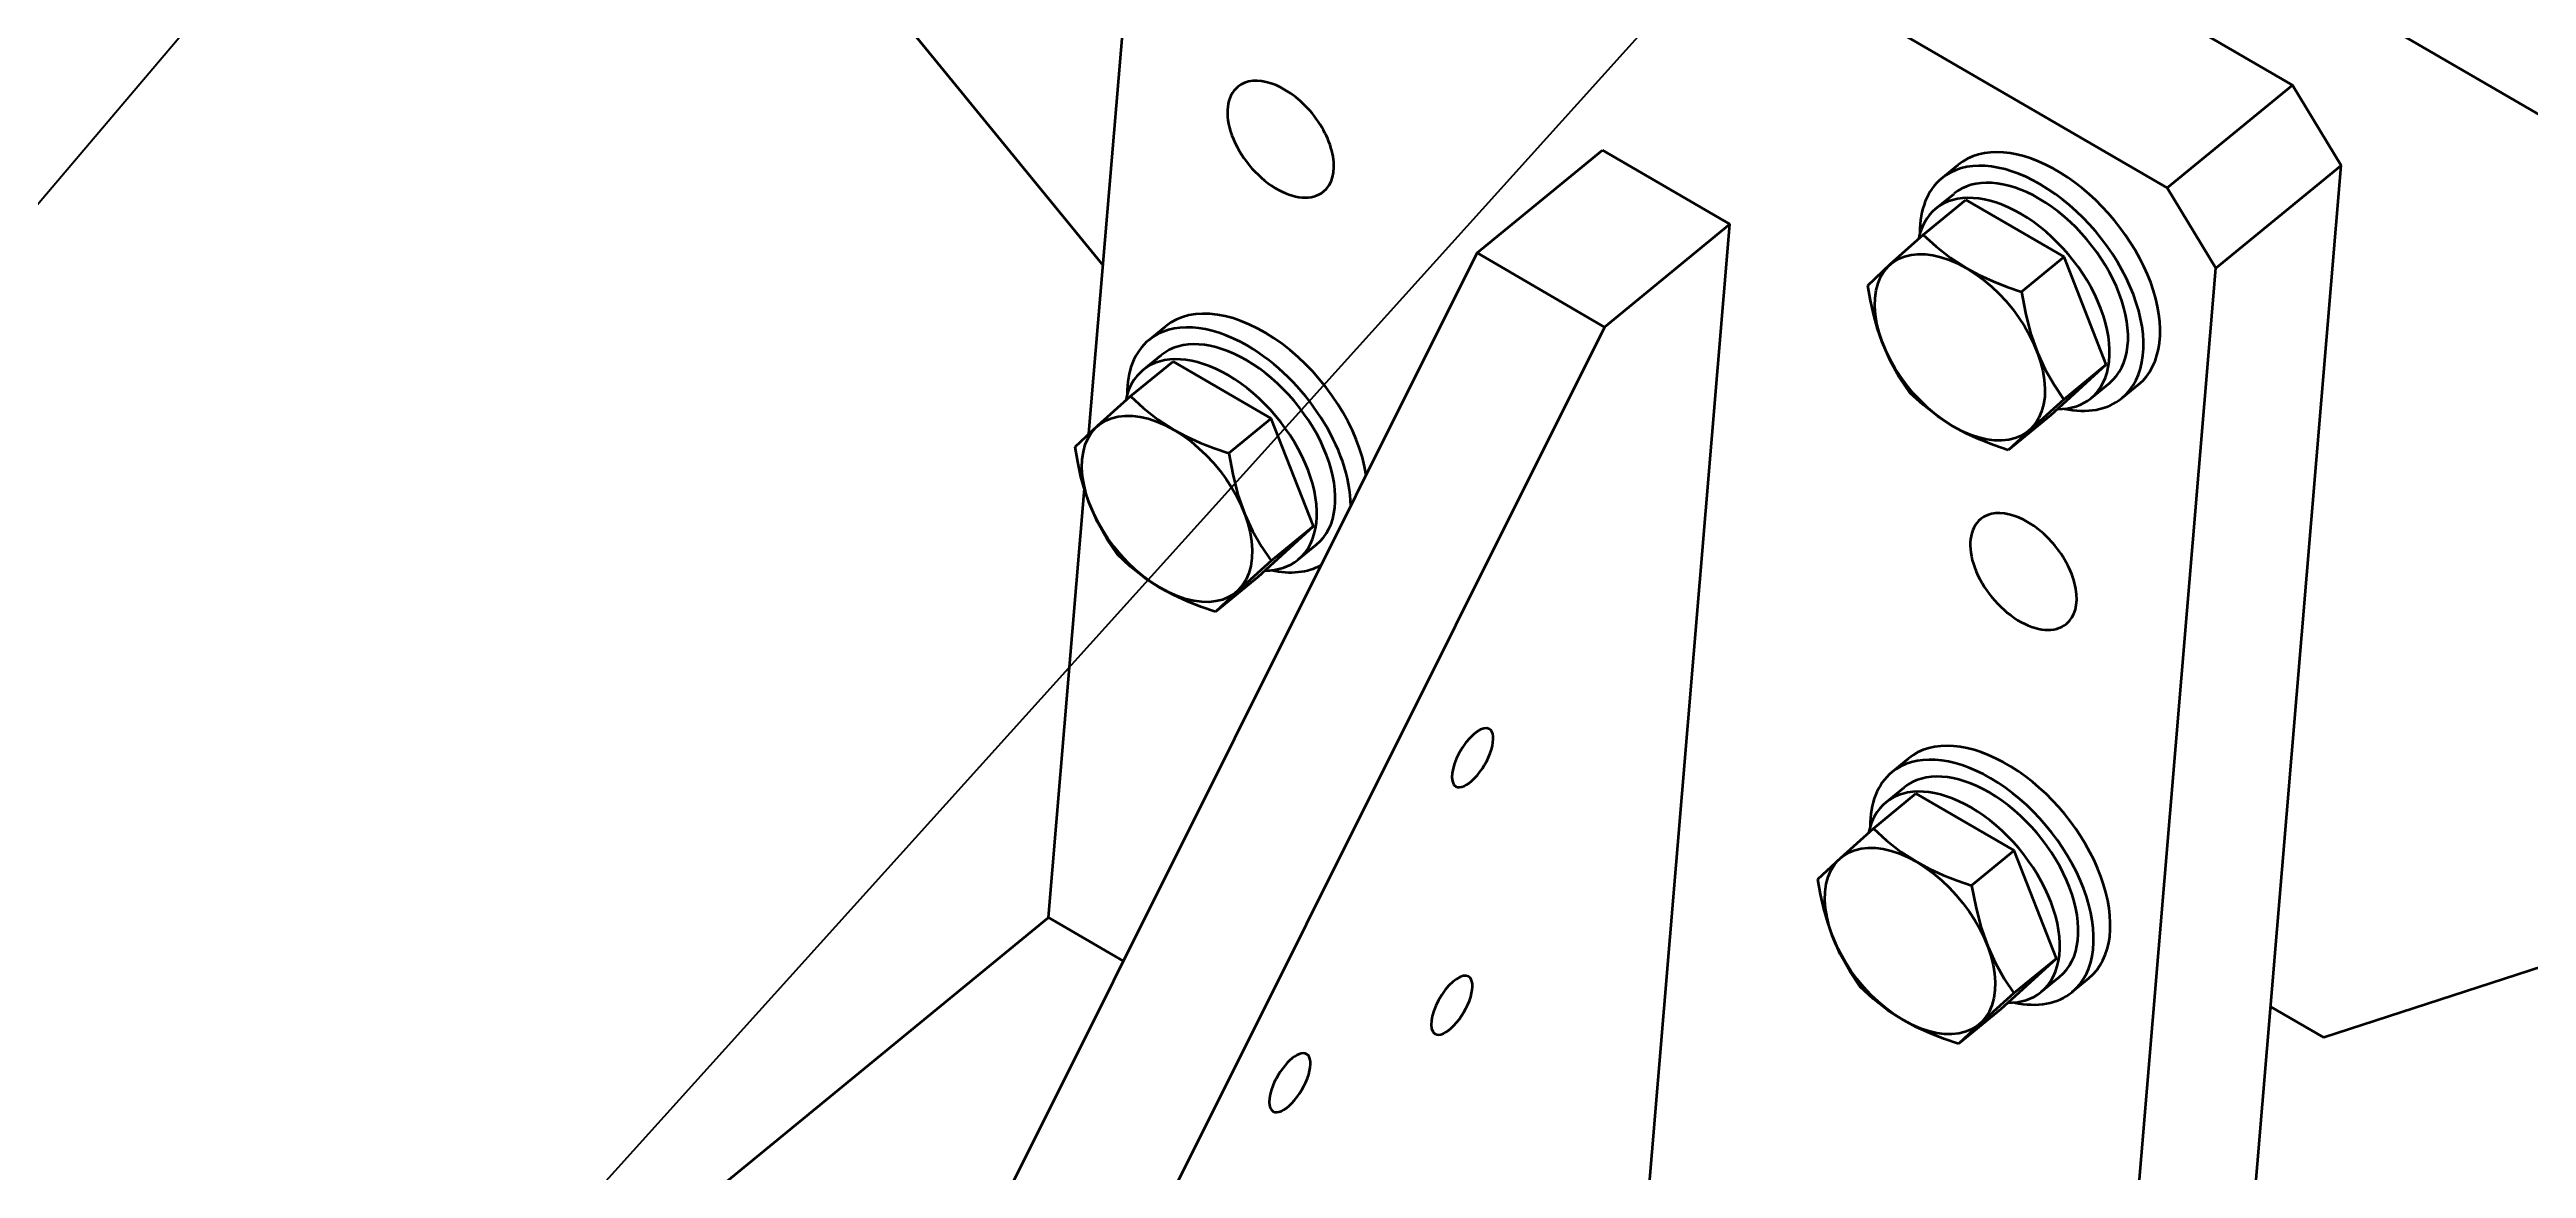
# Model space of a CAD drawing. Header units: millimetres. Extents: x 5606 to 13175, y -3239 to -2051.
# Drawn here: x 6736.1 to 6919.1, y -2846.2 to -2763.5 of the extents above; entities that cross this region are included whole.
import ezdxf

# ---------------------------------------------------------------- set-up
doc = ezdxf.new("R2010")
doc.units = ezdxf.units.MM
doc.layers.add('word_dim', color=253, linetype='Continuous')
doc.styles.get("Standard").update_dxf_attribs({"font": 'romans.shx', "bigfont": 'bigfont.shx'})
doc.dimstyles.new('RS1-4', dxfattribs={"dimscale": 4, "dimtxt": 3.5, "dimasz": 3, "dimexe": 1, "dimexo": 0, "dimgap": 1, "dimtad": 3, "dimdsep": 46, "dimtxsty": 'Standard', "dimblk1": 'OPEN', "dimblk2": 'OPEN', "dimsah": 1, "dimcen": 0, "dimclrd": 256, "dimclre": 256, "dimclrt": 3, "dimadec": 0, "dimazin": 0, "dimtfac": 1, "dimtmove": 0, "dimatfit": 3, "dimldrblk": 'OPEN', "dimfxl": 0, "dimtolj": 1, "dimtzin": 0, "dimarcsym": 0})

# ---------------------------------------------------------------- blocks, each defined once
blk = doc.blocks.new('A$C25B35021')
at = {"color": 7, "lineweight": 35}
for p, q in [((-93.91, -76.01), (-23.34, -117.08)), ((-150.76, -81.97), (-111.21, -130.42)), ((-32.6, -124.68), (-103.17, -83.61)), ((-112.25, -142.84), (-108.91, -103.02)), ((-28.94, -105.38), (4.78, -125.01)), ((-27.58, -216.64), (-19.73, -123.02)), ((-71.34, -204.16), (-64.9, -127.36)), ((-135.42, -233.32), (-83.57, -129.48)), ((-36.84, -224.24), (-28.99, -130.62)), ((-74.17, -134.96), (-126.01, -238.79)), ((-115.25, -178.6), (-112.59, -146.9)), ((38.16, -168.22), (-21.02, -187.47)), ((-192.45, -241.94), (-115.25, -178.6))]:
    blk.add_line(p, q, dxfattribs=at)
at = {"color": 7, "lineweight": 35, "ltscale": 0.299586}
for p, q in [((-32.6, -124.68), (-23.34, -117.08)), ((-83.57, -129.48), (-74.31, -121.88)), ((-64.9, -127.36), (-74.17, -134.96))]:
    blk.add_line(p, q, dxfattribs=at)
at = {"color": 7, "lineweight": 35, "ltscale": 0.173797}
blk.add_line((-23.34, -117.08), (-19.73, -123.02), dxfattribs=at)
at = {"color": 7, "lineweight": 35, "ltscale": 0.272168}
for p, q in [((-74.31, -121.88), (-64.9, -127.36)), ((-83.57, -129.48), (-74.17, -134.96))]:
    blk.add_line(p, q, dxfattribs=at)
at = {"color": 7, "lineweight": 35, "ltscale": 0.039947}
blk.add_line((-49.26, -123.98), (-48.03, -122.97), dxfattribs=at)
at = {"color": 7, "lineweight": 35, "ltscale": 0.299585}
blk.add_line((-28.99, -130.62), (-19.73, -123.02), dxfattribs=at)
at = {"color": 7, "lineweight": 35, "ltscale": 0.101544}
for p, q in [((-50.61, -128.14), (-47.47, -125.56)), ((-41.2, -141.48), (-44.34, -144.06)), ((-43.9, -173.66), (-47.04, -176.24)), ((-40.77, -181.62), (-43.91, -184.2))]:
    blk.add_line(p, q, dxfattribs=at)
at = {"color": 7, "lineweight": 35, "ltscale": 0.043939}
for p, q in [((-49.7, -126.22), (-48.34, -125.11)), ((-108.27, -138.16), (-106.91, -137.04)), ((-38.22, -140.21), (-36.86, -139.1)), ((-96.79, -152.15), (-95.43, -151.04))]:
    blk.add_line(p, q, dxfattribs=at)
at = {"color": 7, "lineweight": 35, "ltscale": 0.209732}
for p, q in [((-40.21, -129.78), (-47.47, -125.56)), ((-98.78, -141.72), (-106.03, -137.5))]:
    blk.add_line(p, q, dxfattribs=at)
at = {"color": 7, "lineweight": 35, "ltscale": 0.173796}
blk.add_line((-28.99, -130.62), (-32.6, -124.68), dxfattribs=at)
at = {"color": 7, "lineweight": 35, "ltscale": 0.101541}
for p, q in [((-40.21, -129.78), (-43.35, -132.36)), ((-109.17, -140.07), (-106.03, -137.5)), ((-98.78, -141.72), (-101.92, -144.29)), ((-95.65, -149.67), (-98.79, -152.25)), ((-99.76, -153.42), (-102.9, -156)), ((-54.29, -172.02), (-51.15, -169.44)), ((-44.88, -185.37), (-48.02, -187.94))]:
    blk.add_line(p, q, dxfattribs=at)
at = {"color": 7, "lineweight": 35, "ltscale": 0.213775}
for p, q in [((-37.09, -137.74), (-40.21, -129.78)), ((-95.65, -149.67), (-98.78, -141.72)), ((-40.77, -181.62), (-43.9, -173.66))]:
    blk.add_line(p, q, dxfattribs=at)
at = {"color": 7, "lineweight": 35, "ltscale": 0.039945}
for p, q in [((-107.83, -135.92), (-106.59, -134.91)), ((-52.94, -167.87), (-51.71, -166.85)), ((-39.62, -184.1), (-38.39, -183.09))]:
    blk.add_line(p, q, dxfattribs=at)
at = {"color": 7, "lineweight": 35, "ltscale": 0.139003}
for p, q in [((-41.2, -141.48), (-37.09, -137.74)), ((-99.76, -153.42), (-95.65, -149.67))]:
    blk.add_line(p, q, dxfattribs=at)
at = {"color": 7, "lineweight": 35, "ltscale": 0.101543}
blk.add_line((-37.09, -137.74), (-40.23, -140.31), dxfattribs=at)
at = {"color": 7, "lineweight": 35, "ltscale": 0.039944}
blk.add_line((-35.94, -140.22), (-34.71, -139.21), dxfattribs=at)
at = {"color": 7, "lineweight": 35, "ltscale": 0.043937}
blk.add_line((-53.38, -170.1), (-52.02, -168.99), dxfattribs=at)
at = {"color": 7, "lineweight": 35, "ltscale": 0.209734}
blk.add_line((-43.9, -173.66), (-51.15, -169.44), dxfattribs=at)
at = {"color": 7, "lineweight": 35, "ltscale": 0.160332}
blk.add_line((-109.71, -181.83), (-115.25, -178.6), dxfattribs=at)
at = {"color": 7, "lineweight": 35, "ltscale": 0.139005}
blk.add_line((-44.88, -185.37), (-40.77, -181.62), dxfattribs=at)
at = {"color": 7, "lineweight": 35, "ltscale": 0.043941}
blk.add_line((-41.9, -184.1), (-40.54, -182.98), dxfattribs=at)
at = {"color": 7, "lineweight": 35, "ltscale": 0.113403}
blk.add_line((-21.02, -187.47), (-24.94, -185.19), dxfattribs=at)
at = {"color": 7, "lineweight": 35}
for points in [[(-54.72, -131.88), (-53.03, -130.3), (-50.61, -128.14)], [(-50.61, -128.14), (-49.65, -129.02), (-48.59, -129.85), (-47.42, -130.61)], [(-47.42, -130.61), (-46.47, -131.12), (-45.47, -131.58), (-44.43, -131.99), (-43.35, -132.36)], [(-51.59, -139.84), (-52.36, -138.68), (-53.06, -137.43), (-53.65, -136.08), (-53.99, -135.1), (-54.27, -134.09), (-54.52, -132.99), (-54.72, -131.88)], [(-43.35, -132.36), (-43.06, -133.91), (-42.68, -135.41), (-42.17, -136.84), (-41.6, -138.09), (-40.95, -139.24), (-40.23, -140.31)], [(-113.28, -143.82), (-111.59, -142.24), (-109.17, -140.07)], [(-109.17, -140.07), (-108.22, -140.96), (-107.16, -141.79), (-105.99, -142.55)], [(-48.4, -142.31), (-49.57, -141.55), (-50.63, -140.72), (-51.59, -139.84)], [(-40.23, -140.31), (-42.8, -142.62), (-44.34, -144.06)], [(-105.99, -142.55), (-105.04, -143.06), (-104.04, -143.51), (-102.99, -143.92), (-101.92, -144.29)], [(-44.34, -144.06), (-45.41, -143.69), (-46.45, -143.28), (-47.45, -142.82), (-48.4, -142.31)], [(-110.15, -151.78), (-110.93, -150.62), (-111.62, -149.37), (-112.21, -148.01), (-112.55, -147.04), (-112.84, -146.02), (-113.08, -144.93), (-113.28, -143.82)], [(-101.92, -144.29), (-101.63, -145.84), (-101.24, -147.35), (-100.74, -148.78), (-100.17, -150.02), (-99.51, -151.18), (-98.79, -152.25)], [(-106.97, -154.25), (-108.14, -153.49), (-109.2, -152.66), (-110.15, -151.78)], [(-98.79, -152.25), (-101.36, -154.55), (-102.9, -156)], [(-102.9, -156), (-103.98, -155.63), (-105.02, -155.22), (-106.02, -154.76), (-106.97, -154.25)], [(-58.4, -175.76), (-56.71, -174.18), (-54.29, -172.02)], [(-54.29, -172.02), (-53.33, -172.9), (-52.27, -173.74), (-51.1, -174.49)], [(-51.1, -174.49), (-50.15, -175), (-49.15, -175.46), (-48.11, -175.87), (-47.04, -176.24)], [(-55.27, -183.72), (-56.04, -182.57), (-56.74, -181.31), (-57.33, -179.96), (-57.67, -178.98), (-57.95, -177.97), (-58.2, -176.88), (-58.4, -175.76)], [(-47.04, -176.24), (-46.74, -177.79), (-46.36, -179.29), (-45.85, -180.72), (-45.28, -181.97), (-44.63, -183.13), (-43.91, -184.2)], [(-52.08, -186.19), (-53.25, -185.44), (-54.31, -184.61), (-55.27, -183.72)], [(-43.91, -184.2), (-46.48, -186.5), (-48.02, -187.94)], [(-48.02, -187.94), (-49.09, -187.57), (-50.13, -187.16), (-51.13, -186.7), (-52.08, -186.19)]]:
    blk.add_lwpolyline(points, dxfattribs=at)
for centre, major_axis, ratio, start_param, end_param in [((-98.09, -121.08), (3.17, -3.87), 0.601467, 1.625303, 3.141623), ((-98.09, -121.08), (3.17, -3.87), 0.601467, 3.141623, 6.283216), ((-98.09, -121.08), (3.17, -3.87), 0.601467, 0.000031, 1.625303), ((-42.6, -132.1), (6.66, -8.12), 0.601467, 2.125303, 3.141605), ((-41.37, -131.09), (6.66, -8.12), 0.601467, 0.000012, 3.141605), ((-42.6, -132.1), (6.66, -8.12), 0.601467, 3.141605, 3.785422), ((-42.6, -132.1), (5.74, -7), 0.601467, 2.125303, 3.141605), ((-42.6, -132.1), (6.66, -8.12), 0.601467, 0.000012, 2.125303), ((-43.96, -133.22), (-5.74, 7), 0.601467, 0.000012, 0.45609), ((-43.96, -133.22), (-5.74, 7), 0.601467, 5.266896, 6.283198), ((-42.6, -132.1), (5.74, -7), 0.601467, 0.000012, 2.125303), ((-43.96, -133.22), (-5.74, 7), 0.601467, 3.141605, 5.266896), ((-47.91, -136.46), (5.07, -6.18), 0.601467, 5.266896, 11.550081), ((-99.93, -143.03), (6.66, -8.12), 0.601467, 0.788437, 3.141605), ((-101.17, -144.04), (6.66, -8.12), 0.601467, 2.125303, 3.141605), ((-101.17, -144.04), (6.66, -8.12), 0.601467, 3.141605, 3.785422), ((-102.53, -145.15), (-5.74, 7), 0.601467, 5.266896, 6.283198), ((-101.17, -144.04), (5.74, -7), 0.601467, 2.125303, 3.141605), ((-101.17, -144.04), (6.66, -8.12), 0.601467, 0.636927, 2.125303), ((-102.53, -145.15), (-5.74, 7), 0.601467, 0.000012, 0.45609), ((-102.53, -145.15), (-5.74, 7), 0.601467, 3.141605, 5.266896), ((-101.17, -144.04), (5.74, -7), 0.601467, 0.000012, 2.125303), ((-106.48, -148.4), (5.07, -6.18), 0.601467, 5.266896, 11.550081), ((-43.96, -133.22), (-5.74, 7), 0.601467, 2.681263, 3.141605), ((-42.6, -132.1), (6.66, -8.12), 0.601467, 5.638971, 6.283198), ((-43.21, -153.03), (3.17, -3.87), 0.601467, 1.625303, 3.141623), ((-43.21, -153.03), (3.17, -3.87), 0.601467, 3.141623, 6.283216), ((-43.21, -153.03), (3.17, -3.87), 0.601467, 0.000031, 1.625303), ((-102.53, -145.15), (-5.74, 7), 0.601467, 2.681263, 3.141605), ((-101.17, -144.04), (6.66, -8.12), 0.601467, 5.638971, 6.171784), ((-83.91, -166.79), (1.24, 2.12), 0.420639, 6.283157, 9.199996), ((-83.91, -166.79), (1.24, 2.12), 0.420639, 3.141564, 6.283157), ((-45.05, -174.97), (6.66, -8.12), 0.601467, 0.000012, 3.141605), ((-46.28, -175.99), (6.66, -8.12), 0.601467, 2.125303, 3.141605), ((-46.28, -175.99), (6.66, -8.12), 0.601467, 3.141605, 3.785422), ((-46.28, -175.99), (5.74, -7), 0.601467, 2.125303, 3.141605), ((-46.28, -175.99), (6.66, -8.12), 0.601467, 0.000012, 2.125303), ((-83.91, -166.79), (1.24, 2.12), 0.420639, 2.916811, 3.141564), ((-47.64, -177.1), (-5.74, 7), 0.601467, 0.000012, 0.45609), ((-47.64, -177.1), (-5.74, 7), 0.601467, 5.266896, 6.283198), ((-46.28, -175.99), (5.74, -7), 0.601467, 0.000012, 2.125303), ((-47.64, -177.1), (-5.74, 7), 0.601467, 3.141605, 5.266896), ((-51.59, -180.34), (5.07, -6.18), 0.601467, 5.266896, 11.550081), ((-85.44, -185.08), (1.24, 2.12), 0.420639, 6.283157, 9.199996), ((-85.44, -185.08), (1.24, 2.12), 0.420639, 3.141564, 6.283157), ((-47.64, -177.1), (-5.74, 7), 0.601467, 2.681263, 3.141605), ((-46.28, -175.99), (6.66, -8.12), 0.601467, 5.638971, 6.283198), ((-85.44, -185.08), (1.24, 2.12), 0.420639, 2.916811, 3.141564), ((-97.41, -190.81), (1.24, 2.12), 0.420639, 6.283173, 8.199996), ((-97.41, -190.81), (1.24, 2.12), 0.420639, 3.14158, 6.283173), ((-97.41, -190.81), (1.24, 2.12), 0.420639, 1.916811, 3.14158)]:
    blk.add_ellipse(centre, major_axis=major_axis, ratio=ratio, start_param=start_param, end_param=end_param, dxfattribs=at)
blk = doc.blocks.new('aa1')
for p, q in [((-0.4, 0.0667), (0, 0)), ((0, 0), (-1, 0)), ((-0.4, -0.0667), (0, 0))]:
    blk.add_line(p, q)
blk = doc.blocks.new('aa2')
blk.add_circle((0, 0), 1)
blk = doc.blocks.new('*D278')
at = {"layer": 'DEFPOINTS', "color": 0, "linetype": 'Continuous', "ltscale": 2}
for p in [(6778.4, -2696.65), (6595.39, -2739.71), (6595.39, -2739.71)]:
    blk.add_point(p, dxfattribs=at)
at = {"layer": 'word_dim', "linetype": 'Continuous', "lineweight": -2, "ltscale": 2}
blk.add_line((6749.2, -2703.52), (6624.59, -2732.84), dxfattribs=at)
at = {"layer": 'word_dim', "linetype": 'Continuous', "lineweight": -2, "ltscale": 2, "xscale": 30, "yscale": 30, "zscale": 30}
for name, p, rotation in [('aa1', (6778.4, -2696.65), 13.24052981710756), ('aa2', (6595.39, -2739.71), 193.2405298171076)]:
    blk.add_blockref(name, p, dxfattribs=dict(at, rotation=rotation))
at = {"layer": 'word_dim', "color": 3, "linetype": 'Continuous', "ltscale": 2, "insert": (6686.89, -2718.18), "char_height": 0.000004, "attachment_point": 5, "rotation": 13.2405}
blk.add_mtext('\\A1;188.01', dxfattribs=at)
blk = doc.blocks.new('_Open')
at = {"color": 0, "lineweight": -2}
for p, q in [((-1, 0.1667), (0, 0)), ((-1, -0.1667), (0, 0)), ((0, 0), (-1, 0))]:
    blk.add_line(p, q, dxfattribs=at)
blk = doc.blocks.new('*D281')
at = {"layer": 'DEFPOINTS', "color": 0, "linetype": 'Continuous', "ltscale": 2}
for p in [(6869.03, -2745.27), (6692.13, -2941.49), (6692.13, -2941.49)]:
    blk.add_point(p, dxfattribs=at)
at = {"layer": 'word_dim', "linetype": 'Continuous', "lineweight": -2, "ltscale": 2}
blk.add_line((6848.94, -2767.55), (6712.22, -2919.2), dxfattribs=at)
at = {"layer": 'word_dim', "linetype": 'Continuous', "lineweight": -2, "ltscale": 2, "xscale": 30, "yscale": 30, "zscale": 30}
for name, p, rotation in [('aa1', (6869.03, -2745.27), 47.96449730262332), ('aa2', (6692.13, -2941.49), 227.9644973026234)]:
    blk.add_blockref(name, p, dxfattribs=dict(at, rotation=rotation))
at = {"layer": 'word_dim', "color": 3, "linetype": 'Continuous', "ltscale": 2, "insert": (6780.58, -2843.38), "char_height": 0.000004, "attachment_point": 5, "rotation": 47.9645}
blk.add_mtext('\\A1;264.19', dxfattribs=at)
blk = doc.blocks.new('*D283')
at = {"layer": 'DEFPOINTS', "color": 0, "linetype": 'Continuous', "ltscale": 2}
for p in [(6784.67, -2716.69), (6643.43, -2883.09), (6643.43, -2883.09)]:
    blk.add_point(p, dxfattribs=at)
at = {"layer": 'word_dim', "linetype": 'Continuous', "lineweight": -2, "ltscale": 2}
blk.add_line((6765.25, -2739.56), (6662.84, -2860.21), dxfattribs=at)
at = {"layer": 'word_dim', "linetype": 'Continuous', "lineweight": -2, "ltscale": 2, "xscale": 30, "yscale": 30, "zscale": 30}
for name, p, rotation in [('aa1', (6784.67, -2716.69), 49.67607331784933), ('aa2', (6643.43, -2883.09), 229.6760733178493)]:
    blk.add_blockref(name, p, dxfattribs=dict(at, rotation=rotation))
at = {"layer": 'word_dim', "color": 3, "linetype": 'Continuous', "ltscale": 2, "insert": (6714.05, -2799.89), "char_height": 0.000004, "attachment_point": 5, "rotation": 49.6761}
blk.add_mtext('\\A1;218.26', dxfattribs=at)
blk = doc.blocks.new('*D284')
at = {"layer": 'DEFPOINTS', "color": 0, "linetype": 'Continuous', "ltscale": 2}
for p in [(6772.34, -2707.08), (6613.28, -2810.39), (6613.28, -2810.39)]:
    blk.add_point(p, dxfattribs=at)
at = {"layer": 'word_dim', "linetype": 'Continuous', "lineweight": -2, "ltscale": 2}
blk.add_line((6747.18, -2723.42), (6638.44, -2794.05), dxfattribs=at)
at = {"layer": 'word_dim', "linetype": 'Continuous', "lineweight": -2, "ltscale": 2, "xscale": 30, "yscale": 30, "zscale": 30}
for name, p, rotation in [('aa1', (6772.34, -2707.08), 33.00541853514517), ('aa2', (6613.28, -2810.39), 213.0054185351452)]:
    blk.add_blockref(name, p, dxfattribs=dict(at, rotation=rotation))
at = {"layer": 'word_dim', "color": 3, "linetype": 'Continuous', "ltscale": 2, "insert": (6692.81, -2758.74), "char_height": 0.000004, "attachment_point": 5, "rotation": 33.0054}
blk.add_mtext('\\A1;189.67', dxfattribs=at)

msp = doc.modelspace()

# ---------------------------------------------------------------- block references
at = {"layer": 'word_dim', "linetype": 'Continuous', "ltscale": 2}
msp.add_blockref('A$C25B35021', (6925.123, -2649.07), dxfattribs=at)

# ---------------------------------------------------------------- dimensions: what is measured, and where the dimension line sits
at = {"layer": 'word_dim', "color": 3, "linetype": 'Continuous', "ltscale": 2}
for p1, p2, picture, middle in [((6778.401, -2696.646), (6595.387, -2739.708), '*D278', (6686.894, -2718.177)), ((6772.342, -2707.078), (6613.28, -2810.395), '*D284', (6692.811, -2758.736)), ((6784.666, -2716.689), (6643.432, -2883.087), '*D283', (6714.049, -2799.888)), ((6869.028, -2745.268), (6692.131, -2941.486), '*D281', (6780.58, -2843.377))]:
    dim = msp.add_aligned_dim(p1=p1, p2=p2, distance=0, dimstyle='RS1-4', override={"dimtxt": 1e-06, "dimasz": 7.5, "dimgap": 0, "dimblk1": 'aa1', "dimblk2": 'aa2', "dimse1": 1, "dimse2": 1}, dxfattribs=at)
    dim.commit()
    dim.dimension.update_dxf_attribs({"geometry": picture, "text_midpoint": middle})

doc.saveas('drawing.dxf')
